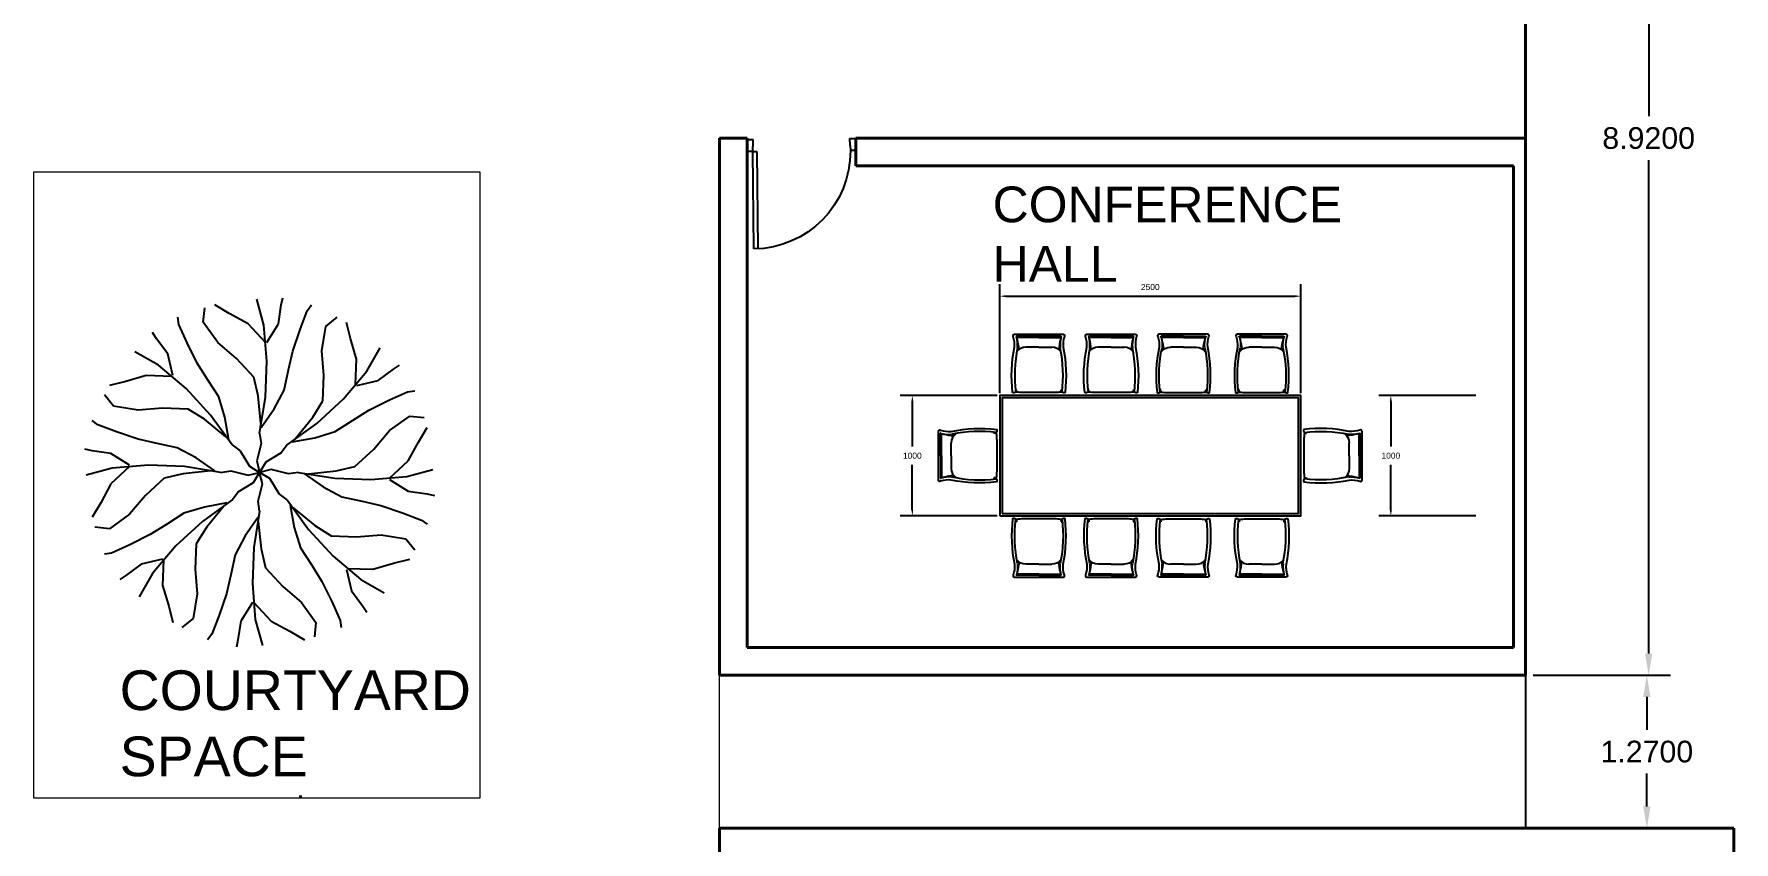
# Model space of a CAD drawing. Header units: metres. Extents: x -353 to 1688, y -477 to 135.
# Drawn here: x -306.08 to -291.97, y -231.56 to -224.85 of the extents above; entities that cross this region are included whole.
import ezdxf

# ---------------------------------------------------------------- set-up
doc = ezdxf.new("R2010")
doc.units = ezdxf.units.M
doc.header["$MEASUREMENT"] = 0
for name, color, linetype, lineweight in [('DIMENSION', 240, 'Continuous', 40), ('PLINTH', 7, 'Continuous', 20), ('WALL', 2, 'Continuous', 40)]:
    doc.layers.add(name, color=color, linetype=linetype, lineweight=lineweight)
for name, color, linetype in [('door space', 1, 'Continuous'), ('ID-LOOSE', 31, 'Continuous'), ('ID-LOOSE2', 8, 'Continuous'), ('TREES', 82, 'Continuous')]:
    doc.layers.add(name, color=color, linetype=linetype)
doc.layers.add('FURNITURE', color=130, linetype='Continuous', plot=False)
doc.layers.add('TEXT', color=141, linetype='Continuous', plot=False)
doc.styles.get("Standard").update_dxf_attribs({"font": 'arial.ttf'})
doc.dimstyles.new('Annotative', dxfattribs={"dimscale": 0, "dimtxt": 0.18, "dimasz": 0.18, "dimexe": 0.18, "dimexo": 0.0625, "dimgap": 0.09, "dimtad": 0, "dimtih": 1, "dimtoh": 1, "dimdec": 4, "dimzin": 0, "dimdsep": 46, "dimtxsty": 'Standard', "dimcen": 0.09, "dimadec": 0, "dimazin": 0, "dimtfac": 1, "dimtdec": 4, "dimtofl": 0, "dimtmove": 0, "dimatfit": 3, "dimfxl": 1, "dimtolj": 1, "dimtzin": 0, "dimarcsym": 0})
doc.dimstyles.new('ARCHITXT', dxfattribs={"dimtxt": 0.05, "dimasz": 0.05, "dimexe": 0.1, "dimexo": 0.02, "dimgap": 0.05, "dimtad": 1, "dimtih": 1, "dimtoh": 1, "dimdec": 0, "dimlfac": 1000, "dimzin": 0, "dimdsep": 46, "dimtxsty": 'Standard', "dimcen": 0.1, "dimdle": 0.18, "dimclrd": 15, "dimclre": 15, "dimclrt": 202, "dimadec": 0, "dimazin": 0, "dimtfac": 0.72, "dimtdec": 0, "dimtix": 1, "dimtmove": 2, "dimatfit": 3, "dimfxl": 1, "dimtolj": 1, "dimtzin": 0, "dimarcsym": 0})

# ---------------------------------------------------------------- blocks, each defined once
blk = doc.blocks.new('BRANCHZ', base_point=(0.5, 0.5))
for p, q in [((0.8758, 0.6211), (0.9341, 0.6629)), ((0.9341, 0.6629), (0.9759, 0.6586)), ((0.8297, 0.5667), (0.8758, 0.6211)), ((0.9591, 0.5878), (0.9842, 0.6293)), ((0.7756, 0.5166), (0.8297, 0.5667)), ((0.9298, 0.5334), (0.9591, 0.5878)), ((0.5334, 0.5083), (0.5, 0.5)), ((0.5835, 0.4958), (0.5335, 0.5083)), ((0.6126, 0.5001), (0.5835, 0.4958)), ((0.6126, 0.5001), (0.717, 0.4833)), ((0.6294, 0.4958), (0.6837, 0.4582)), ((0.6416, 0.496), (0.7213, 0.5041)), ((0.7213, 0.5041), (0.7756, 0.5166)), ((0.8758, 0.4833), (0.9298, 0.5334)), ((0.9258, 0.4876), (1.001, 0.5083)), ((0.6837, 0.4582), (0.7381, 0.4289)), ((0.717, 0.4833), (0.8214, 0.479)), ((0.8214, 0.479), (0.9258, 0.4876)), ((0.8758, 0.479), (0.9298, 0.4457)), ((0.9298, 0.4457), (0.9842, 0.4375)), ((0.7381, 0.4289), (0.7964, 0.4164)), ((0.7964, 0.4164), (0.8507, 0.4039)), ((0.8507, 0.4039), (0.9133, 0.3831)), ((0.9842, 0.4375), (1.005, 0.4332)), ((0.9133, 0.3831), (0.9674, 0.3623)), ((0.9674, 0.3623), (0.9842, 0.3498))]:
    blk.add_line(p, q)
blk = doc.blocks.new('TREE-16')
at = {"xscale": 120, "yscale": 120, "zscale": 120}
for rotation in [90, 134.9999999999999, 44.99999999999985, 180, 224.9999999999999, 314.9999999999998, 270]:
    blk.add_blockref('BRANCHZ', (0, 0), dxfattribs=dict(at, rotation=rotation))
blk.add_blockref('BRANCHZ', (0, 0), dxfattribs=at)
blk = doc.blocks.new('A$C51F1')
at = {"layer": 'ID-LOOSE'}
blk.add_lwpolyline([(0.439, 0.474, 0.102523), (0.429, 0.386, -0.080461), (0.445, 0.009, -0.3023), (0.42, 0.012, 0.197932), (0.411, 0.013, -0.028193), (0.357, 0.009), (0.227, 0.009), (0.097, 0.009, -0.028193), (0.043, 0.013, 0.197932), (0.034, 0.012, -0.3023), (0.009, 0.009, -0.080461), (0.025, 0.386, 0.102523), (0.015, 0.474, -0.587111), (0.026, 0.493), (0.428, 0.493, -0.587111)], format="xyb", close=True, dxfattribs=at)
at = {"layer": 'ID-LOOSE2'}
for p, q in [((0.227, 0.476), (0.044, 0.476)), ((0.227, 0.468), (0.044, 0.468)), ((0.227, 0.467), (0.044, 0.467)), ((0.227, 0.476), (0.411, 0.476)), ((0.227, 0.468), (0.411, 0.468)), ((0.227, 0.467), (0.411, 0.467)), ((0.227, 0.386), (0.121, 0.386)), ((0.227, 0.386), (0.334, 0.386)), ((0.042, 0.032), (0.032, 0.032)), ((0.042, 0.032), (0.033, 0.028)), ((0.043, 0.013), (0.042, 0.032)), ((0.411, 0.013), (0.413, 0.032)), ((0.413, 0.032), (0.423, 0.032)), ((0.413, 0.032), (0.422, 0.028))]:
    blk.add_line(p, q, dxfattribs=at)
for centre, radius, start, end in [((0.044, 0.473), 0.00242, 100.345, 201.3742), ((-0.19, 0.406), 0.241, 354.5513, 15.9626), ((0.044, 0.467), 0.000725, 87.3762, 197.5208), ((0.044, 0.466), 0.000433, 71.7715, 189.2202), ((-0.256, 0.358), 0.317, 1.1591, 17.5641), ((0.711, 0.358), 0.317, 162.4359, 178.8409), ((0.644, 0.406), 0.241, 164.0374, 185.4487), ((0.411, 0.473), 0.00242, 338.6258, 79.655), ((0.411, 0.467), 0.000725, 342.4792, 92.6238), ((0.411, 0.466), 0.000433, 350.7798, 108.2285), ((1.181, 0.149), 1.154, 168.4357, 186.8363), ((0.121, 0.288), 0.0978, 90.5164, 143.1927), ((0.333, 0.288), 0.0978, 36.8073, 89.4836), ((-0.726, 0.149), 1.154, 353.1637, 11.5643), ((0.04, 0.001), 0.012, 71.7536, 116.5375), ((0.415, 0.001), 0.012, 63.4625, 108.2464)]:
    blk.add_arc(centre, radius, start, end, dxfattribs=at)
blk = doc.blocks.new('*D182')
at = {"layer": 'Defpoints', "color": 0, "transparency": 16777216}
for p in [(-298.793, -227.856), (-298.068, -227.856), (-298.068, -228.856)]:
    blk.add_point(p, dxfattribs=at)
at = {"layer": 'FURNITURE', "color": 15, "lineweight": -2, "transparency": 16777216}
for p, q in [((-298.088, -227.856), (-298.893, -227.856)), ((-298.793, -227.906), (-298.793, -228.28)), ((-298.793, -228.806), (-298.793, -228.431)), ((-298.088, -228.856), (-298.893, -228.856))]:
    blk.add_line(p, q, dxfattribs=at)
at = {"layer": 'FURNITURE', "color": 15, "transparency": 16777216}
for points in [[(-298.801, -227.906), (-298.785, -227.906), (-298.793, -227.856)], [(-298.801, -228.806), (-298.785, -228.806), (-298.793, -228.856)]]:
    blk.add_solid(points, dxfattribs=at)
at = {"layer": 'FURNITURE', "color": 202, "transparency": 16777216, "insert": (-298.793, -228.356), "char_height": 0.05, "attachment_point": 5}
blk.add_mtext('\\A1;1000', dxfattribs=at)
blk = doc.blocks.new('*D183')
at = {"layer": 'Defpoints', "color": 0, "transparency": 16777216}
for p in [(-295.568, -227.031), (-298.068, -227.856), (-295.568, -227.856)]:
    blk.add_point(p, dxfattribs=at)
at = {"layer": 'FURNITURE', "color": 15, "lineweight": -2, "transparency": 16777216}
for p, q in [((-298.068, -227.836), (-298.068, -226.931)), ((-298.018, -227.031), (-295.618, -227.031)), ((-295.568, -227.836), (-295.568, -226.931))]:
    blk.add_line(p, q, dxfattribs=at)
at = {"layer": 'FURNITURE', "color": 15, "transparency": 16777216}
for points in [[(-298.018, -227.023), (-298.018, -227.039), (-298.068, -227.031)], [(-295.618, -227.023), (-295.618, -227.039), (-295.568, -227.031)]]:
    blk.add_solid(points, dxfattribs=at)
at = {"layer": 'FURNITURE', "color": 202, "transparency": 16777216, "insert": (-296.818, -226.955), "char_height": 0.05, "attachment_point": 5}
blk.add_mtext('\\A1;2500', dxfattribs=at)
blk = doc.blocks.new('*D184')
at = {"layer": 'Defpoints', "color": 0, "transparency": 16777216}
for p in [(-294.821, -227.856), (-294.096, -227.856), (-294.096, -228.856)]:
    blk.add_point(p, dxfattribs=at)
at = {"layer": 'ID-LOOSE', "color": 15, "lineweight": -2, "transparency": 16777216}
for p, q in [((-294.116, -227.856), (-294.921, -227.856)), ((-294.821, -227.906), (-294.821, -228.28)), ((-294.821, -228.806), (-294.821, -228.431)), ((-294.116, -228.856), (-294.921, -228.856))]:
    blk.add_line(p, q, dxfattribs=at)
at = {"layer": 'ID-LOOSE', "color": 15, "transparency": 16777216}
for points in [[(-294.83, -227.906), (-294.813, -227.906), (-294.821, -227.856)], [(-294.83, -228.806), (-294.813, -228.806), (-294.821, -228.856)]]:
    blk.add_solid(points, dxfattribs=at)
at = {"layer": 'ID-LOOSE', "color": 202, "transparency": 16777216, "insert": (-294.821, -228.356), "char_height": 0.05, "attachment_point": 5}
blk.add_mtext('\\A1;1000', dxfattribs=at)
blk = doc.blocks.new('*D194')
at = {"layer": 'Defpoints', "color": 0, "transparency": 16777216}
for p in [(-293.703, -221.259), (-293.703, -230.179), (-292.681, -230.179)]:
    blk.add_point(p, dxfattribs=at)
at = {"layer": 'DIMENSION', "color": 0, "lineweight": -2, "transparency": 16777216}
for p, q in [((-293.64, -221.259), (-292.501, -221.259)), ((-292.681, -221.439), (-292.681, -225.537)), ((-292.681, -229.999), (-292.681, -225.901)), ((-293.64, -230.179), (-292.501, -230.179))]:
    blk.add_line(p, q, dxfattribs=at)
at = {"layer": 'DIMENSION', "color": 0, "transparency": 16777216}
for points in [[(-292.711, -221.439), (-292.651, -221.439), (-292.681, -221.259)], [(-292.711, -229.999), (-292.651, -229.999), (-292.681, -230.179)]]:
    blk.add_solid(points, dxfattribs=at)
at = {"layer": 'DIMENSION', "color": 0, "transparency": 16777216, "insert": (-292.681, -225.719), "char_height": 0.18, "attachment_point": 5}
blk.add_mtext('\\A1;8.9200', dxfattribs=at)
blk = doc.blocks.new('*D195')
at = {"layer": 'Defpoints', "color": 0, "transparency": 16777216}
for p in [(-293.703, -230.179), (-293.703, -231.449), (-292.696, -231.449)]:
    blk.add_point(p, dxfattribs=at)
at = {"layer": 'DIMENSION', "color": 0, "lineweight": -2, "transparency": 16777216}
for p, q in [((-293.64, -230.179), (-292.516, -230.179)), ((-292.696, -230.359), (-292.696, -230.632)), ((-292.696, -231.269), (-292.696, -230.996)), ((-293.64, -231.449), (-292.516, -231.449))]:
    blk.add_line(p, q, dxfattribs=at)
at = {"layer": 'DIMENSION', "color": 0, "transparency": 16777216}
for points in [[(-292.726, -230.359), (-292.666, -230.359), (-292.696, -230.179)], [(-292.726, -231.269), (-292.666, -231.269), (-292.696, -231.449)]]:
    blk.add_solid(points, dxfattribs=at)
at = {"layer": 'DIMENSION', "color": 0, "transparency": 16777216, "insert": (-292.696, -230.814), "char_height": 0.18, "attachment_point": 5}
blk.add_mtext('\\A1;1.2700', dxfattribs=at)

msp = doc.modelspace()

# ---------------------------------------------------------------- linework, layer by layer
msp.add_line((-293.7027, -230.179), (-293.7027, -231.449))
at = {"layer": 'door space'}
for p, q in [((-300.16342, -225.72941), (-300.11342, -225.72891)), ((-300.16242, -225.82941), (-300.16342, -225.72941)), ((-300.11282, -225.78891), (-300.11342, -225.72891)), ((-299.31346, -225.72088), (-299.26346, -225.72038)), ((-299.31346, -225.72088), (-299.31286, -225.78088)), ((-299.26346, -225.72038), (-299.26246, -225.82037)), ((-300.11742, -225.82896), (-300.16242, -225.82941)), ((-300.11282, -225.78891), (-300.11782, -225.78896)), ((-300.11742, -225.82896), (-300.11782, -225.78896)), ((-300.11742, -225.82896), (-300.08242, -225.8286)), ((-300.10929, -226.63892), (-300.11742, -225.82896)), ((-300.08242, -225.8286), (-300.07429, -226.63856)), ((-299.30786, -225.78083), (-299.31286, -225.78088)), ((-299.30786, -225.78083), (-299.30746, -225.82083)), ((-299.26246, -225.82037), (-299.30746, -225.82083))]:
    msp.add_line(p, q, dxfattribs=at)
at = {"layer": 'door space', "extrusion": (0, 0, -1)}
msp.add_ellipse((-300.11742, -225.82896), major_axis=(-0.56698, -0.57848), ratio=1, start_param=3.92699082, end_param=5.49778714, dxfattribs=at)
at = {"layer": 'FURNITURE'}
for points in [[(-298.068, -228.85587), (-295.568, -228.85587), (-295.568, -227.85587), (-298.068, -227.85587)], [(-298.048, -228.83587), (-295.588, -228.83587), (-295.588, -227.87587), (-298.048, -227.87587)]]:
    msp.add_lwpolyline(points, close=True, dxfattribs=at)
at = {"layer": 'PLINTH'}
for p, q in [((-306.08367, -225.99881), (-302.38367, -225.99881)), ((-306.08367, -231.19881), (-306.08367, -225.99881)), ((-302.38367, -225.99881), (-302.38367, -231.19881)), ((-300.3927, -231.449), (-300.3927, -230.179)), ((-302.38367, -231.19881), (-306.08367, -231.19881))]:
    msp.add_line(p, q, dxfattribs=at)
at = {"layer": 'WALL'}
for p, q in [((-293.7027, -221.259), (-293.7027, -230.179)), ((-300.3927, -225.7197), (-300.3927, -230.179)), ((-300.16282, -225.7197), (-300.3927, -225.7197)), ((-300.16282, -225.7197), (-300.16282, -225.9497)), ((-299.26282, -225.7197), (-293.7027, -225.71897)), ((-299.26282, -225.9497), (-299.26282, -225.7197)), ((-300.16282, -225.9497), (-300.1627, -225.9497)), ((-300.1627, -225.949), (-300.1627, -229.949)), ((-293.8027, -225.949), (-299.26282, -225.949)), ((-293.8027, -225.949), (-293.8027, -229.949)), ((-293.8027, -229.949), (-300.1627, -229.949)), ((-293.7027, -230.179), (-300.3927, -230.179)), ((-303.8727, -231.19881), (-303.8727, -231.179)), ((-300.3927, -231.449), (-300.3927, -231.679)), ((-291.9727, -231.449), (-300.3927, -231.449)), ((-291.9727, -231.449), (-291.9727, -233.479))]:
    msp.add_line(p, q, dxfattribs=at)

# ---------------------------------------------------------------- block references
at = {"layer": 'FURNITURE'}
for p in [(-297.97001, -227.83998), (-297.37001, -227.83998)]:
    msp.add_blockref('A$C51F1', p, dxfattribs=at)
at = {"layer": 'FURNITURE', "xscale": -1}
for p in [(-296.31598, -227.83998), (-295.66598, -227.83998)]:
    msp.add_blockref('A$C51F1', p, dxfattribs=at)
at = {"layer": 'FURNITURE'}
for p, rotation in [((-298.08389, -228.58288), 90), ((-296.31598, -228.87176), 180), ((-295.66598, -228.87176), 180)]:
    msp.add_blockref('A$C51F1', p, dxfattribs=dict(at, rotation=rotation))
at = {"layer": 'FURNITURE', "xscale": -1}
for p, rotation in [((-295.55211, -228.58288), 270), ((-297.97001, -228.87176), 180), ((-297.37001, -228.87176), 180)]:
    msp.add_blockref('A$C51F1', p, dxfattribs=dict(at, rotation=rotation))
at = {"layer": 'TREES', "color": 0, "xscale": 0.02393584911099371, "yscale": 0.02393584911099371, "zscale": 0.02393584911099371}
msp.add_blockref('TREE-16', (-304.21103, -228.49428), dxfattribs=at)

# ---------------------------------------------------------------- texts
at = {"layer": 'PLINTH', "insert": (-305.37288, -230.13866), "char_height": 0.3296019, "attachment_point": 1}
msp.add_mtext_dynamic_manual_height_columns('COURTYARD SPACE', width=0.2376075, gutter_width=1.64801, heights=[0], dxfattribs=at)
at = {"layer": 'TEXT', "insert": (-298.12641, -226.12057), "char_height": 0.2966546, "attachment_point": 1}
msp.add_mtext_dynamic_manual_height_columns('CONFERENCE HALL', width=0.1550482, gutter_width=1.48327, heights=[0], dxfattribs=at)

# ---------------------------------------------------------------- dimensions: what is measured, and where the dimension line sits
at = {"layer": 'DIMENSION'}
for base, p1, p2, picture, middle in [((-292.68104, -230.179), (-293.7027, -221.259), (-293.7027, -230.179), '*D194', (-292.68104, -225.719)), ((-292.69604, -231.449), (-293.7027, -230.179), (-293.7027, -231.449), '*D195', (-292.69604, -230.814))]:
    dim = msp.add_linear_dim(base=base, p1=p1, p2=p2, angle=90, dimstyle='Annotative', dxfattribs=at)
    dim.commit()
    dim.dimension.update_dxf_attribs({"geometry": picture, "text_midpoint": middle})
at = {"layer": 'FURNITURE'}
dim = msp.add_linear_dim(base=(-295.568, -227.03087), p1=(-298.068, -227.85587), p2=(-295.568, -227.85587), dimstyle='ARCHITXT', dxfattribs=at)
dim.commit()
dim.dimension.update_dxf_attribs({"geometry": '*D183', "text_midpoint": (-296.818, -226.95534)})
dim = msp.add_linear_dim(base=(-298.793, -227.85587), p1=(-298.068, -228.85587), p2=(-298.068, -227.85587), angle=90, dimstyle='ARCHITXT', dxfattribs=at)
dim.commit()
dim.dimension.update_dxf_attribs({"geometry": '*D182', "text_midpoint": (-298.793, -228.35587)})
at = {"layer": 'ID-LOOSE'}
dim = msp.add_linear_dim(base=(-294.8213, -227.85587), p1=(-294.0963, -228.85587), p2=(-294.0963, -227.85587), angle=90, dimstyle='ARCHITXT', dxfattribs=at)
dim.commit()
dim.dimension.update_dxf_attribs({"geometry": '*D184', "text_midpoint": (-294.8213, -228.35587)})

doc.saveas('drawing.dxf')
